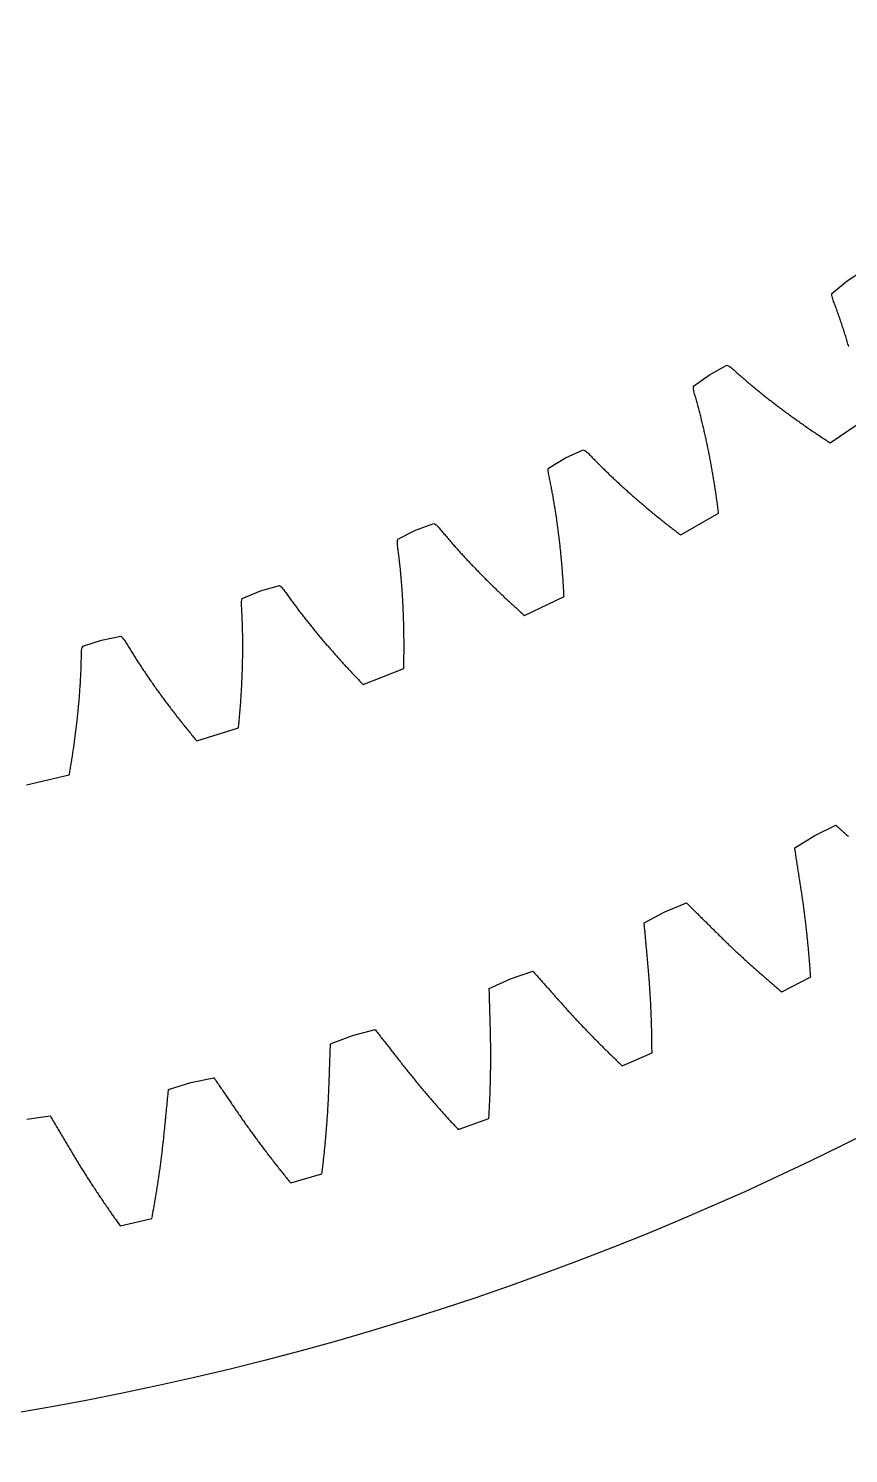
# Model space of a CAD drawing. Header units: metres. Extents: x -108 to 108, y -108 to 108.
# Drawn here: x 18.4 to 48.4, y -108.5 to -56.3 of the extents above; entities that cross this region are included whole.
import ezdxf

# ---------------------------------------------------------------- set-up
doc = ezdxf.new("R2010")
doc.units = ezdxf.units.M

msp = doc.modelspace()

# ---------------------------------------------------------------- linework, layer by layer
for points in [[(48.457, -67.977), (48.444, -67.931), (48.43, -67.885), (48.416, -67.84), (48.402, -67.794), (48.389, -67.749), (48.375, -67.704), (48.361, -67.658), (48.347, -67.613), (48.333, -67.568), (48.318, -67.523), (48.304, -67.478), (48.29, -67.433), (48.275, -67.388), (48.261, -67.343), (48.246, -67.298), (48.232, -67.253), (48.217, -67.208), (48.202, -67.163), (48.187, -67.119), (48.172, -67.074), (48.157, -67.029), (48.142, -66.985), (48.127, -66.94), (48.111, -66.896), (48.096, -66.851), (48.081, -66.807), (48.065, -66.763), (48.049, -66.719), (48.034, -66.675), (48.018, -66.63), (48.002, -66.586), (47.986, -66.542), (47.97, -66.498), (47.954, -66.455), (47.938, -66.411), (47.922, -66.367), (47.905, -66.323), (47.889, -66.28), (47.874, -66.235), (47.86, -66.189), (47.849, -66.142), (47.842, -66.091), (47.841, -66.036), (48.396, -65.575), (48.396, -65.575), (49.001, -65.18)], [(18.355, -84.018), (19.917, -83.662), (19.925, -83.614), (19.934, -83.565), (19.942, -83.517), (19.95, -83.469), (19.958, -83.421), (19.966, -83.372), (19.975, -83.324), (19.982, -83.276), (19.99, -83.228), (19.998, -83.18), (20.006, -83.132), (20.014, -83.084), (20.021, -83.035), (20.029, -82.987), (20.036, -82.939), (20.043, -82.891), (20.051, -82.843), (20.058, -82.795), (20.065, -82.747), (20.072, -82.699), (20.079, -82.651), (20.086, -82.603), (20.093, -82.555), (20.099, -82.507), (20.106, -82.459), (20.113, -82.411), (20.119, -82.363), (20.126, -82.315), (20.132, -82.268), (20.138, -82.22), (20.144, -82.172), (20.15, -82.124), (20.157, -82.076), (20.162, -82.028), (20.168, -81.981), (20.174, -81.933), (20.18, -81.885), (20.185, -81.837), (20.191, -81.79), (20.196, -81.742), (20.202, -81.694), (20.207, -81.647), (20.212, -81.599), (20.218, -81.551), (20.223, -81.504), (20.228, -81.456), (20.232, -81.408), (20.237, -81.361), (20.242, -81.313), (20.247, -81.266), (20.251, -81.218), (20.256, -81.171), (20.26, -81.123), (20.264, -81.076), (20.269, -81.028), (20.273, -80.981), (20.277, -80.934), (20.281, -80.886), (20.285, -80.839), (20.289, -80.792), (20.292, -80.744), (20.296, -80.697), (20.299, -80.65), (20.303, -80.602), (20.306, -80.555), (20.309, -80.508), (20.313, -80.461), (20.316, -80.413), (20.319, -80.366), (20.322, -80.319), (20.324, -80.272), (20.327, -80.225), (20.33, -80.178), (20.332, -80.131), (20.335, -80.084), (20.337, -80.037), (20.34, -79.99), (20.342, -79.943), (20.344, -79.896), (20.346, -79.849), (20.348, -79.802), (20.35, -79.755), (20.351, -79.708), (20.353, -79.661), (20.354, -79.614), (20.356, -79.567), (20.357, -79.521), (20.358, -79.474), (20.36, -79.427), (20.361, -79.38), (20.361, -79.334), (20.362, -79.287), (20.363, -79.24), (20.364, -79.194), (20.366, -79.147), (20.37, -79.099), (20.378, -79.051), (20.389, -79.001), (20.408, -78.95), (21.094, -78.723), (21.094, -78.723), (21.801, -78.577), (21.843, -78.612), (21.878, -78.649), (21.908, -78.687), (21.936, -78.726), (21.961, -78.766), (21.985, -78.806), (22.009, -78.846), (22.033, -78.886), (22.057, -78.926), (22.082, -78.966), (22.106, -79.006), (22.13, -79.045), (22.155, -79.085), (22.18, -79.125), (22.204, -79.165), (22.229, -79.205), (22.254, -79.244), (22.279, -79.284), (22.304, -79.324), (22.33, -79.364), (22.355, -79.403), (22.38, -79.443), (22.406, -79.482), (22.431, -79.522), (22.457, -79.561), (22.483, -79.601), (22.508, -79.64), (22.534, -79.68), (22.56, -79.719), (22.587, -79.759), (22.613, -79.798), (22.639, -79.837), (22.665, -79.877), (22.692, -79.916), (22.718, -79.955), (22.745, -79.994), (22.772, -80.033), (22.799, -80.073), (22.825, -80.112), (22.852, -80.151), (22.879, -80.19), (22.907, -80.229), (22.934, -80.268), (22.961, -80.307), (22.988, -80.346), (23.016, -80.385), (23.043, -80.424), (23.071, -80.463), (23.099, -80.502), (23.127, -80.54), (23.154, -80.579), (23.182, -80.618), (23.21, -80.657), (23.239, -80.696), (23.267, -80.734), (23.295, -80.773), (23.323, -80.812), (23.352, -80.85), (23.38, -80.889), (23.409, -80.927), (23.438, -80.966), (23.466, -81.004), (23.495, -81.043), (23.524, -81.081), (23.553, -81.12), (23.582, -81.158), (23.611, -81.197), (23.64, -81.235), (23.67, -81.273), (23.699, -81.312), (23.728, -81.35), (23.758, -81.388), (23.788, -81.427), (23.817, -81.465), (23.847, -81.503), (23.877, -81.541), (23.907, -81.579), (23.937, -81.617), (23.967, -81.655), (23.997, -81.694), (24.027, -81.732), (24.057, -81.77), (24.087, -81.808), (24.118, -81.845), (24.148, -81.883), (24.179, -81.921), (24.21, -81.959), (24.24, -81.997), (24.271, -82.035), (24.302, -82.073), (24.333, -82.11), (24.364, -82.148), (24.395, -82.186), (24.426, -82.224), (24.457, -82.261), (24.488, -82.299), (24.52, -82.337), (24.551, -82.374), (24.583, -82.412), (26.113, -81.94), (26.118, -81.891), (26.123, -81.842), (26.127, -81.793), (26.132, -81.745), (26.137, -81.696), (26.141, -81.647), (26.146, -81.599), (26.15, -81.55), (26.154, -81.501), (26.158, -81.453), (26.162, -81.404), (26.166, -81.356), (26.17, -81.307), (26.174, -81.259), (26.178, -81.21), (26.182, -81.162), (26.185, -81.113), (26.189, -81.065), (26.193, -81.016), (26.196, -80.968), (26.199, -80.919), (26.203, -80.871), (26.206, -80.823), (26.209, -80.774), (26.212, -80.726), (26.215, -80.678), (26.218, -80.63), (26.221, -80.581), (26.224, -80.533), (26.226, -80.485), (26.229, -80.437), (26.231, -80.389), (26.234, -80.34), (26.236, -80.292), (26.238, -80.244), (26.241, -80.196), (26.243, -80.148), (26.245, -80.1), (26.247, -80.052), (26.249, -80.004), (26.25, -79.956), (26.252, -79.908), (26.254, -79.86), (26.255, -79.812), (26.257, -79.765), (26.258, -79.717), (26.26, -79.669), (26.261, -79.621), (26.262, -79.573), (26.263, -79.526), (26.264, -79.478), (26.265, -79.43), (26.266, -79.382), (26.267, -79.335), (26.267, -79.287), (26.268, -79.24), (26.268, -79.192), (26.269, -79.144), (26.269, -79.097), (26.269, -79.049), (26.269, -79.002), (26.27, -78.955), (26.27, -78.907), (26.269, -78.86), (26.269, -78.812), (26.269, -78.765), (26.269, -78.718), (26.268, -78.67), (26.268, -78.623), (26.267, -78.576), (26.266, -78.529), (26.266, -78.481), (26.265, -78.434), (26.264, -78.387), (26.263, -78.34), (26.262, -78.293), (26.26, -78.246), (26.259, -78.199), (26.258, -78.152), (26.256, -78.105), (26.254, -78.058), (26.253, -78.011), (26.251, -77.964), (26.249, -77.917), (26.247, -77.871), (26.245, -77.824), (26.243, -77.777), (26.241, -77.73), (26.238, -77.684), (26.236, -77.637), (26.233, -77.59), (26.231, -77.544), (26.228, -77.497), (26.225, -77.45), (26.224, -77.403), (26.225, -77.356), (26.228, -77.307), (26.236, -77.257), (26.251, -77.204), (26.918, -76.926), (26.918, -76.926), (27.612, -76.728), (27.657, -76.759), (27.694, -76.794), (27.727, -76.83), (27.758, -76.867), (27.786, -76.904), (27.813, -76.942), (27.84, -76.981), (27.867, -77.019), (27.894, -77.057), (27.921, -77.095), (27.948, -77.133), (27.976, -77.171), (28.003, -77.209), (28.031, -77.246), (28.058, -77.284), (28.086, -77.322), (28.114, -77.36), (28.142, -77.398), (28.17, -77.435), (28.198, -77.473), (28.226, -77.511), (28.254, -77.548), (28.283, -77.586), (28.311, -77.623), (28.34, -77.661), (28.368, -77.698), (28.397, -77.736), (28.426, -77.773), (28.455, -77.81), (28.484, -77.848), (28.513, -77.885), (28.542, -77.922), (28.571, -77.959), (28.6, -77.997), (28.63, -78.034), (28.659, -78.071), (28.689, -78.108), (28.719, -78.145), (28.748, -78.182), (28.778, -78.219), (28.808, -78.256), (28.838, -78.293), (28.868, -78.33), (28.898, -78.367), (28.928, -78.403), (28.959, -78.44), (28.989, -78.477), (29.02, -78.514), (29.05, -78.55), (29.081, -78.587), (29.111, -78.624), (29.142, -78.66), (29.173, -78.697), (29.204, -78.733), (29.235, -78.77), (29.266, -78.806), (29.297, -78.843), (29.328, -78.879), (29.36, -78.915), (29.391, -78.952), (29.423, -78.988), (29.454, -79.024), (29.486, -79.061), (29.517, -79.097), (29.549, -79.133), (29.581, -79.169), (29.613, -79.205), (29.645, -79.241), (29.677, -79.277), (29.709, -79.313), (29.741, -79.349), (29.774, -79.385), (29.806, -79.421), (29.838, -79.457), (29.871, -79.493), (29.904, -79.529), (29.936, -79.565), (29.969, -79.6), (30.002, -79.636), (30.035, -79.672), (30.068, -79.707), (30.101, -79.743), (30.134, -79.779), (30.167, -79.814), (30.2, -79.85), (30.233, -79.885), (30.267, -79.921), (30.3, -79.956), (30.334, -79.992), (30.367, -80.027), (30.401, -80.062), (30.435, -80.098), (30.468, -80.133), (30.502, -80.168), (30.536, -80.204), (30.57, -80.239), (30.604, -80.274), (30.638, -80.309), (30.672, -80.344), (32.163, -79.759), (32.165, -79.71), (32.166, -79.661), (32.167, -79.612), (32.168, -79.563), (32.169, -79.514), (32.17, -79.465), (32.17, -79.417), (32.171, -79.368), (32.172, -79.319), (32.172, -79.27), (32.173, -79.221), (32.173, -79.173), (32.173, -79.124), (32.174, -79.075), (32.174, -79.027), (32.174, -78.978), (32.174, -78.929), (32.174, -78.881), (32.174, -78.832), (32.173, -78.784), (32.173, -78.735), (32.173, -78.687), (32.172, -78.638), (32.172, -78.59), (32.171, -78.541), (32.171, -78.493), (32.17, -78.445), (32.169, -78.396), (32.168, -78.348), (32.167, -78.3), (32.166, -78.252), (32.165, -78.203), (32.164, -78.155), (32.163, -78.107), (32.162, -78.059), (32.16, -78.011), (32.159, -77.963), (32.157, -77.915), (32.156, -77.867), (32.154, -77.819), (32.152, -77.771), (32.15, -77.723), (32.148, -77.675), (32.146, -77.627), (32.144, -77.579), (32.142, -77.531), (32.14, -77.484), (32.137, -77.436), (32.135, -77.388), (32.133, -77.341), (32.13, -77.293), (32.127, -77.245), (32.125, -77.198), (32.122, -77.15), (32.119, -77.103), (32.116, -77.055), (32.113, -77.008), (32.11, -76.96), (32.107, -76.913), (32.103, -76.865), (32.1, -76.818), (32.096, -76.771), (32.093, -76.723), (32.089, -76.676), (32.085, -76.629), (32.082, -76.582), (32.078, -76.534), (32.074, -76.487), (32.07, -76.44), (32.066, -76.393), (32.061, -76.346), (32.057, -76.299), (32.053, -76.252), (32.048, -76.205), (32.044, -76.158), (32.039, -76.112), (32.034, -76.065), (32.029, -76.018), (32.024, -75.971), (32.019, -75.924), (32.014, -75.878), (32.009, -75.831), (32.004, -75.784), (31.998, -75.738), (31.993, -75.691), (31.987, -75.645), (31.982, -75.598), (31.976, -75.552), (31.97, -75.506), (31.964, -75.459), (31.958, -75.413), (31.952, -75.367), (31.946, -75.32), (31.94, -75.274), (31.935, -75.227), (31.932, -75.18), (31.932, -75.131), (31.936, -75.08), (31.947, -75.026), (32.591, -74.7), (32.591, -74.7), (33.269, -74.45), (33.316, -74.478), (33.356, -74.51), (33.391, -74.543), (33.424, -74.577), (33.455, -74.613), (33.485, -74.649), (33.515, -74.685), (33.545, -74.721), (33.574, -74.757), (33.604, -74.793), (33.634, -74.828), (33.664, -74.864), (33.695, -74.9), (33.725, -74.936), (33.755, -74.971), (33.786, -75.007), (33.816, -75.043), (33.847, -75.078), (33.878, -75.114), (33.909, -75.149), (33.94, -75.184), (33.971, -75.22), (34.002, -75.255), (34.033, -75.29), (34.064, -75.326), (34.095, -75.361), (34.127, -75.396), (34.158, -75.431), (34.19, -75.466), (34.222, -75.501), (34.253, -75.536), (34.285, -75.571), (34.317, -75.606), (34.349, -75.641), (34.381, -75.676), (34.413, -75.711), (34.446, -75.746), (34.478, -75.78), (34.51, -75.815), (34.543, -75.85), (34.576, -75.884), (34.608, -75.919), (34.641, -75.953), (34.674, -75.988), (34.707, -76.022), (34.74, -76.057), (34.773, -76.091), (34.806, -76.125), (34.839, -76.16), (34.872, -76.194), (34.906, -76.228), (34.939, -76.262), (34.972, -76.297), (35.006, -76.331), (35.04, -76.365), (35.073, -76.399), (35.107, -76.433), (35.141, -76.467), (35.175, -76.501), (35.209, -76.535), (35.243, -76.568), (35.277, -76.602), (35.311, -76.636), (35.346, -76.67), (35.38, -76.703), (35.415, -76.737), (35.449, -76.771), (35.484, -76.804), (35.518, -76.838), (35.553, -76.871), (35.588, -76.905), (35.623, -76.938), (35.658, -76.972), (35.693, -77.005), (35.728, -77.038), (35.763, -77.072), (35.798, -77.105), (35.834, -77.138), (35.869, -77.171), (35.904, -77.205), (35.94, -77.238), (35.976, -77.271), (36.011, -77.304), (36.047, -77.337), (36.083, -77.37), (36.119, -77.403), (36.154, -77.436), (36.19, -77.468), (36.227, -77.501), (36.263, -77.534), (36.299, -77.567), (36.335, -77.599), (36.371, -77.632), (36.408, -77.665), (36.444, -77.697), (36.481, -77.73), (36.517, -77.762), (36.554, -77.795), (36.591, -77.827), (38.034, -77.132), (38.031, -77.084), (38.029, -77.035), (38.026, -76.986), (38.024, -76.937), (38.021, -76.888), (38.018, -76.839), (38.015, -76.79), (38.012, -76.742), (38.009, -76.693), (38.006, -76.644), (38.003, -76.596), (38, -76.547), (37.996, -76.498), (37.993, -76.45), (37.989, -76.401), (37.986, -76.353), (37.982, -76.304), (37.979, -76.256), (37.975, -76.207), (37.971, -76.159), (37.967, -76.111), (37.963, -76.062), (37.959, -76.014), (37.955, -75.966), (37.951, -75.918), (37.947, -75.87), (37.942, -75.821), (37.938, -75.773), (37.933, -75.725), (37.929, -75.677), (37.924, -75.629), (37.92, -75.581), (37.915, -75.533), (37.91, -75.485), (37.905, -75.437), (37.9, -75.389), (37.895, -75.342), (37.89, -75.294), (37.885, -75.246), (37.879, -75.198), (37.874, -75.151), (37.869, -75.103), (37.863, -75.055), (37.858, -75.008), (37.852, -74.96), (37.846, -74.913), (37.84, -74.865), (37.834, -74.818), (37.828, -74.77), (37.822, -74.723), (37.816, -74.676), (37.81, -74.628), (37.804, -74.581), (37.797, -74.534), (37.791, -74.487), (37.784, -74.44), (37.778, -74.392), (37.771, -74.345), (37.764, -74.298), (37.758, -74.251), (37.751, -74.204), (37.744, -74.157), (37.737, -74.11), (37.729, -74.064), (37.722, -74.017), (37.715, -73.97), (37.708, -73.923), (37.7, -73.877), (37.692, -73.83), (37.685, -73.783), (37.677, -73.737), (37.669, -73.69), (37.661, -73.644), (37.653, -73.597), (37.645, -73.551), (37.637, -73.504), (37.629, -73.458), (37.621, -73.412), (37.612, -73.366), (37.604, -73.319), (37.595, -73.273), (37.586, -73.227), (37.578, -73.181), (37.569, -73.135), (37.56, -73.089), (37.551, -73.043), (37.542, -72.997), (37.533, -72.951), (37.523, -72.905), (37.514, -72.86), (37.504, -72.814), (37.495, -72.768), (37.485, -72.722), (37.476, -72.677), (37.467, -72.63), (37.461, -72.583), (37.457, -72.534), (37.457, -72.484), (37.465, -72.429), (38.082, -72.055), (38.082, -72.055), (38.739, -71.756), (38.789, -71.78), (38.83, -71.809), (38.868, -71.839), (38.904, -71.871), (38.938, -71.904), (38.97, -71.938), (39.002, -71.971), (39.035, -72.005), (39.067, -72.039), (39.1, -72.072), (39.132, -72.106), (39.165, -72.139), (39.198, -72.173), (39.231, -72.206), (39.264, -72.239), (39.297, -72.272), (39.33, -72.306), (39.363, -72.339), (39.396, -72.372), (39.43, -72.405), (39.463, -72.438), (39.497, -72.471), (39.53, -72.504), (39.564, -72.537), (39.598, -72.569), (39.632, -72.602), (39.666, -72.635), (39.7, -72.668), (39.734, -72.7), (39.768, -72.733), (39.802, -72.765), (39.837, -72.798), (39.871, -72.83), (39.906, -72.863), (39.94, -72.895), (39.975, -72.927), (40.01, -72.96), (40.045, -72.992), (40.08, -73.024), (40.115, -73.056), (40.15, -73.088), (40.185, -73.12), (40.22, -73.152), (40.255, -73.184), (40.291, -73.216), (40.326, -73.248), (40.362, -73.28), (40.397, -73.312), (40.433, -73.343), (40.469, -73.375), (40.504, -73.407), (40.54, -73.438), (40.576, -73.47), (40.612, -73.501), (40.648, -73.533), (40.685, -73.564), (40.721, -73.596), (40.757, -73.627), (40.794, -73.658), (40.83, -73.689), (40.867, -73.721), (40.903, -73.752), (40.94, -73.783), (40.977, -73.814), (41.013, -73.845), (41.05, -73.876), (41.087, -73.907), (41.124, -73.938), (41.161, -73.969), (41.198, -74), (41.236, -74.03), (41.273, -74.061), (41.31, -74.092), (41.348, -74.122), (41.385, -74.153), (41.423, -74.184), (41.46, -74.214), (41.498, -74.245), (41.536, -74.275), (41.574, -74.306), (41.611, -74.336), (41.649, -74.366), (41.687, -74.396), (41.726, -74.427), (41.764, -74.457), (41.802, -74.487), (41.84, -74.517), (41.879, -74.547), (41.917, -74.577), (41.955, -74.607), (41.994, -74.637), (42.033, -74.667), (42.071, -74.697), (42.11, -74.727), (42.149, -74.757), (42.188, -74.786), (42.227, -74.816), (42.266, -74.846), (42.305, -74.875), (43.692, -74.075), (43.686, -74.026), (43.679, -73.977), (43.673, -73.929), (43.667, -73.88), (43.66, -73.832), (43.654, -73.783), (43.647, -73.735), (43.641, -73.686), (43.634, -73.638), (43.627, -73.59), (43.621, -73.541), (43.614, -73.493), (43.607, -73.445), (43.6, -73.397), (43.593, -73.349), (43.586, -73.301), (43.578, -73.253), (43.571, -73.205), (43.564, -73.157), (43.556, -73.109), (43.549, -73.061), (43.541, -73.013), (43.534, -72.965), (43.526, -72.917), (43.518, -72.869), (43.51, -72.822), (43.502, -72.774), (43.494, -72.726), (43.486, -72.679), (43.478, -72.631), (43.47, -72.584), (43.462, -72.536), (43.453, -72.489), (43.445, -72.441), (43.437, -72.394), (43.428, -72.346), (43.419, -72.299), (43.411, -72.252), (43.402, -72.205), (43.393, -72.157), (43.384, -72.11), (43.375, -72.063), (43.366, -72.016), (43.357, -71.969), (43.348, -71.922), (43.339, -71.875), (43.329, -71.828), (43.32, -71.781), (43.31, -71.734), (43.301, -71.688), (43.291, -71.641), (43.281, -71.594), (43.272, -71.547), (43.262, -71.501), (43.252, -71.454), (43.242, -71.408), (43.232, -71.361), (43.221, -71.315), (43.211, -71.268), (43.201, -71.222), (43.19, -71.176), (43.18, -71.129), (43.169, -71.083), (43.159, -71.037), (43.148, -70.991), (43.137, -70.945), (43.126, -70.899), (43.115, -70.853), (43.104, -70.807), (43.093, -70.761), (43.082, -70.715), (43.071, -70.669), (43.059, -70.623), (43.048, -70.578), (43.037, -70.532), (43.025, -70.486), (43.013, -70.441), (43.001, -70.395), (42.99, -70.35), (42.978, -70.304), (42.966, -70.259), (42.954, -70.213), (42.941, -70.168), (42.929, -70.123), (42.917, -70.078), (42.904, -70.032), (42.892, -69.987), (42.879, -69.942), (42.867, -69.897), (42.854, -69.852), (42.841, -69.807), (42.828, -69.763), (42.815, -69.718), (42.802, -69.673), (42.79, -69.627), (42.78, -69.581), (42.773, -69.532), (42.769, -69.482), (42.773, -69.427), (43.361, -69.008), (43.361, -69.008), (43.993, -68.66), (44.044, -68.681), (44.088, -68.706), (44.128, -68.734), (44.166, -68.763), (44.202, -68.793), (44.237, -68.824), (44.272, -68.856), (44.306, -68.887), (44.341, -68.918), (44.376, -68.949), (44.411, -68.98), (44.446, -69.011), (44.482, -69.041), (44.517, -69.072), (44.552, -69.103), (44.588, -69.134), (44.623, -69.164), (44.659, -69.195), (44.695, -69.225), (44.73, -69.256), (44.766, -69.286), (44.802, -69.317), (44.838, -69.347), (44.874, -69.377), (44.91, -69.407), (44.947, -69.438), (44.983, -69.468), (45.019, -69.498), (45.056, -69.528), (45.092, -69.558), (45.129, -69.587), (45.166, -69.617), (45.202, -69.647), (45.239, -69.677), (45.276, -69.707), (45.313, -69.736), (45.35, -69.766), (45.387, -69.795), (45.425, -69.825), (45.462, -69.854), (45.499, -69.883), (45.537, -69.913), (45.574, -69.942), (45.612, -69.971), (45.65, -70), (45.687, -70.03), (45.725, -70.059), (45.763, -70.088), (45.801, -70.117), (45.839, -70.146), (45.877, -70.174), (45.915, -70.203), (45.953, -70.232), (45.992, -70.261), (46.03, -70.289), (46.068, -70.318), (46.107, -70.347), (46.145, -70.375), (46.184, -70.404), (46.223, -70.432), (46.261, -70.461), (46.3, -70.489), (46.339, -70.517), (46.378, -70.545), (46.417, -70.574), (46.456, -70.602), (46.495, -70.63), (46.535, -70.658), (46.574, -70.686), (46.613, -70.714), (46.653, -70.742), (46.692, -70.77), (46.732, -70.798), (46.771, -70.825), (46.811, -70.853), (46.851, -70.881), (46.89, -70.908), (46.93, -70.936), (46.97, -70.963), (47.01, -70.991), (47.05, -71.018), (47.09, -71.046), (47.131, -71.073), (47.171, -71.1), (47.211, -71.128), (47.251, -71.155), (47.292, -71.182), (47.332, -71.209), (47.373, -71.236), (47.413, -71.263), (47.454, -71.29), (47.495, -71.317), (47.536, -71.344), (47.577, -71.371), (47.617, -71.398), (47.658, -71.425), (47.699, -71.451), (47.741, -71.478), (47.782, -71.505), (49.105, -70.602)], [(18.363, -96.264), (19.214, -96.144), (19.238, -96.185), (19.263, -96.226), (19.287, -96.267), (19.312, -96.308), (19.336, -96.349), (19.36, -96.39), (19.385, -96.431), (19.409, -96.472), (19.434, -96.513), (19.458, -96.554), (19.483, -96.595), (19.507, -96.636), (19.531, -96.677), (19.556, -96.718), (19.58, -96.759), (19.605, -96.8), (19.629, -96.841), (19.654, -96.882), (19.678, -96.923), (19.702, -96.964), (19.727, -97.005), (19.751, -97.045), (19.776, -97.086), (19.8, -97.127), (19.824, -97.168), (19.849, -97.209), (19.873, -97.25), (19.898, -97.291), (19.922, -97.332), (19.946, -97.373), (19.971, -97.414), (19.995, -97.455), (20.02, -97.496), (20.044, -97.537), (20.069, -97.578), (20.093, -97.618), (20.118, -97.659), (20.143, -97.7), (20.168, -97.741), (20.192, -97.782), (20.217, -97.823), (20.242, -97.863), (20.268, -97.904), (20.293, -97.945), (20.318, -97.986), (20.343, -98.026), (20.369, -98.067), (20.394, -98.108), (20.42, -98.148), (20.445, -98.189), (20.471, -98.23), (20.496, -98.27), (20.522, -98.311), (20.548, -98.351), (20.574, -98.392), (20.6, -98.433), (20.626, -98.473), (20.652, -98.514), (20.678, -98.554), (20.705, -98.595), (20.731, -98.635), (20.757, -98.675), (20.784, -98.716), (20.81, -98.756), (20.837, -98.797), (20.863, -98.837), (20.89, -98.877), (20.917, -98.918), (20.944, -98.958), (20.971, -98.998), (20.997, -99.039), (21.024, -99.079), (21.052, -99.119), (21.079, -99.159), (21.106, -99.2), (21.133, -99.24), (21.161, -99.28), (21.188, -99.32), (21.215, -99.36), (21.243, -99.4), (21.27, -99.441), (21.298, -99.481), (21.326, -99.521), (21.354, -99.561), (21.381, -99.601), (21.409, -99.641), (21.437, -99.681), (21.465, -99.721), (21.493, -99.761), (21.521, -99.801), (21.55, -99.841), (21.578, -99.881), (21.606, -99.921), (21.635, -99.961), (21.663, -100), (21.692, -100.04), (21.72, -100.08), (21.749, -100.12), (21.777, -100.16), (22.941, -99.9), (22.95, -99.851), (22.959, -99.803), (22.968, -99.755), (22.977, -99.707), (22.986, -99.659), (22.994, -99.61), (23.003, -99.562), (23.011, -99.514), (23.02, -99.466), (23.028, -99.418), (23.037, -99.37), (23.045, -99.322), (23.053, -99.273), (23.062, -99.225), (23.07, -99.177), (23.078, -99.129), (23.086, -99.081), (23.094, -99.033), (23.102, -98.985), (23.109, -98.937), (23.117, -98.889), (23.125, -98.841), (23.132, -98.793), (23.14, -98.745), (23.147, -98.697), (23.155, -98.649), (23.162, -98.601), (23.169, -98.553), (23.177, -98.505), (23.184, -98.457), (23.191, -98.409), (23.198, -98.361), (23.205, -98.314), (23.212, -98.266), (23.219, -98.218), (23.226, -98.17), (23.232, -98.122), (23.239, -98.074), (23.245, -98.027), (23.252, -97.979), (23.258, -97.931), (23.265, -97.883), (23.271, -97.835), (23.277, -97.788), (23.283, -97.74), (23.29, -97.692), (23.296, -97.645), (23.302, -97.597), (23.308, -97.549), (23.313, -97.502), (23.319, -97.454), (23.325, -97.406), (23.33, -97.359), (23.336, -97.311), (23.342, -97.263), (23.347, -97.216), (23.352, -97.168), (23.358, -97.121), (23.363, -97.073), (23.368, -97.026), (23.373, -96.978), (23.378, -96.931), (23.383, -96.883), (23.388, -96.836), (23.393, -96.788), (23.397, -96.741), (23.402, -96.693), (23.407, -96.646), (23.411, -96.599), (23.416, -96.551), (23.421, -96.504), (23.425, -96.456), (23.43, -96.409), (23.435, -96.361), (23.439, -96.314), (23.444, -96.266), (23.449, -96.219), (23.453, -96.172), (23.458, -96.124), (23.462, -96.077), (23.467, -96.029), (23.472, -95.982), (23.476, -95.934), (23.481, -95.887), (23.486, -95.839), (23.49, -95.792), (23.495, -95.744), (23.5, -95.697), (23.504, -95.649), (23.509, -95.602), (23.514, -95.554), (23.518, -95.507), (23.523, -95.459), (23.528, -95.412), (23.532, -95.364), (23.537, -95.317), (23.542, -95.269), (23.546, -95.222), (23.551, -95.174), (24.372, -94.921), (24.372, -94.921), (25.213, -94.748), (25.24, -94.787), (25.267, -94.827), (25.294, -94.866), (25.321, -94.905), (25.348, -94.945), (25.375, -94.984), (25.402, -95.023), (25.428, -95.063), (25.455, -95.102), (25.482, -95.142), (25.509, -95.181), (25.536, -95.22), (25.563, -95.26), (25.59, -95.299), (25.617, -95.338), (25.644, -95.378), (25.671, -95.417), (25.698, -95.456), (25.725, -95.496), (25.752, -95.535), (25.779, -95.574), (25.806, -95.614), (25.833, -95.653), (25.86, -95.692), (25.887, -95.732), (25.913, -95.771), (25.94, -95.81), (25.967, -95.85), (25.994, -95.889), (26.021, -95.928), (26.048, -95.968), (26.075, -96.007), (26.102, -96.046), (26.129, -96.086), (26.156, -96.125), (26.183, -96.164), (26.21, -96.203), (26.238, -96.243), (26.265, -96.282), (26.292, -96.321), (26.32, -96.36), (26.347, -96.399), (26.375, -96.438), (26.403, -96.477), (26.43, -96.517), (26.458, -96.556), (26.486, -96.595), (26.514, -96.634), (26.542, -96.673), (26.57, -96.712), (26.598, -96.75), (26.626, -96.789), (26.655, -96.828), (26.683, -96.867), (26.712, -96.906), (26.74, -96.945), (26.769, -96.984), (26.797, -97.022), (26.826, -97.061), (26.855, -97.1), (26.883, -97.139), (26.912, -97.177), (26.941, -97.216), (26.97, -97.255), (26.999, -97.293), (27.028, -97.332), (27.057, -97.371), (27.087, -97.409), (27.116, -97.448), (27.145, -97.486), (27.175, -97.525), (27.204, -97.563), (27.234, -97.602), (27.263, -97.64), (27.293, -97.679), (27.323, -97.717), (27.353, -97.755), (27.382, -97.794), (27.412, -97.832), (27.442, -97.87), (27.472, -97.909), (27.503, -97.947), (27.533, -97.985), (27.563, -98.024), (27.593, -98.062), (27.624, -98.1), (27.654, -98.138), (27.684, -98.176), (27.715, -98.214), (27.746, -98.253), (27.776, -98.291), (27.807, -98.329), (27.838, -98.367), (27.869, -98.405), (27.899, -98.443), (27.93, -98.481), (27.961, -98.519), (27.992, -98.557), (28.024, -98.595), (29.169, -98.262), (29.175, -98.213), (29.18, -98.165), (29.186, -98.116), (29.192, -98.067), (29.198, -98.019), (29.203, -97.97), (29.209, -97.921), (29.215, -97.873), (29.22, -97.824), (29.225, -97.776), (29.231, -97.727), (29.236, -97.679), (29.241, -97.63), (29.246, -97.581), (29.251, -97.533), (29.257, -97.484), (29.261, -97.436), (29.266, -97.388), (29.271, -97.339), (29.276, -97.291), (29.281, -97.242), (29.285, -97.194), (29.29, -97.145), (29.295, -97.097), (29.299, -97.049), (29.303, -97), (29.308, -96.952), (29.312, -96.904), (29.316, -96.856), (29.32, -96.807), (29.324, -96.759), (29.328, -96.711), (29.332, -96.663), (29.336, -96.614), (29.34, -96.566), (29.344, -96.518), (29.348, -96.47), (29.351, -96.422), (29.355, -96.374), (29.358, -96.325), (29.362, -96.277), (29.365, -96.229), (29.368, -96.181), (29.372, -96.133), (29.375, -96.085), (29.378, -96.037), (29.381, -95.989), (29.384, -95.941), (29.387, -95.893), (29.39, -95.845), (29.392, -95.797), (29.395, -95.749), (29.398, -95.702), (29.4, -95.654), (29.403, -95.606), (29.405, -95.558), (29.407, -95.51), (29.41, -95.462), (29.412, -95.415), (29.414, -95.367), (29.416, -95.319), (29.418, -95.271), (29.42, -95.224), (29.422, -95.176), (29.424, -95.128), (29.426, -95.081), (29.427, -95.033), (29.429, -94.986), (29.431, -94.938), (29.432, -94.89), (29.434, -94.843), (29.436, -94.795), (29.437, -94.747), (29.439, -94.7), (29.441, -94.652), (29.442, -94.604), (29.444, -94.557), (29.446, -94.509), (29.447, -94.461), (29.449, -94.414), (29.451, -94.366), (29.452, -94.319), (29.454, -94.271), (29.456, -94.223), (29.457, -94.176), (29.459, -94.128), (29.461, -94.08), (29.462, -94.032), (29.464, -93.985), (29.466, -93.937), (29.467, -93.889), (29.469, -93.842), (29.471, -93.794), (29.472, -93.746), (29.474, -93.699), (29.476, -93.651), (29.477, -93.603), (29.479, -93.556), (29.481, -93.508), (30.284, -93.204), (30.284, -93.204), (31.112, -92.978), (31.142, -93.015), (31.171, -93.053), (31.2, -93.091), (31.23, -93.128), (31.259, -93.166), (31.289, -93.203), (31.318, -93.241), (31.347, -93.279), (31.377, -93.316), (31.406, -93.354), (31.435, -93.391), (31.465, -93.429), (31.494, -93.467), (31.524, -93.504), (31.553, -93.542), (31.582, -93.579), (31.612, -93.617), (31.641, -93.654), (31.67, -93.692), (31.7, -93.73), (31.729, -93.767), (31.758, -93.805), (31.788, -93.842), (31.817, -93.88), (31.847, -93.917), (31.876, -93.955), (31.905, -93.993), (31.935, -94.03), (31.964, -94.068), (31.993, -94.105), (32.023, -94.143), (32.052, -94.18), (32.081, -94.218), (32.111, -94.255), (32.14, -94.293), (32.17, -94.33), (32.199, -94.368), (32.229, -94.405), (32.259, -94.443), (32.289, -94.48), (32.318, -94.517), (32.348, -94.555), (32.378, -94.592), (32.408, -94.629), (32.439, -94.666), (32.469, -94.704), (32.499, -94.741), (32.529, -94.778), (32.56, -94.815), (32.59, -94.852), (32.621, -94.889), (32.651, -94.926), (32.682, -94.964), (32.713, -95.001), (32.744, -95.038), (32.774, -95.074), (32.805, -95.111), (32.836, -95.148), (32.867, -95.185), (32.898, -95.222), (32.93, -95.259), (32.961, -95.296), (32.992, -95.333), (33.024, -95.369), (33.055, -95.406), (33.086, -95.443), (33.118, -95.479), (33.15, -95.516), (33.181, -95.553), (33.213, -95.589), (33.245, -95.626), (33.277, -95.663), (33.308, -95.699), (33.34, -95.736), (33.372, -95.772), (33.405, -95.809), (33.437, -95.845), (33.469, -95.881), (33.501, -95.918), (33.534, -95.954), (33.566, -95.991), (33.598, -96.027), (33.631, -96.063), (33.663, -96.099), (33.696, -96.136), (33.729, -96.172), (33.762, -96.208), (33.794, -96.244), (33.827, -96.28), (33.86, -96.317), (33.893, -96.353), (33.926, -96.389), (33.959, -96.425), (33.992, -96.461), (34.026, -96.497), (34.059, -96.533), (34.092, -96.569), (34.126, -96.605), (34.159, -96.641), (35.281, -96.237), (35.284, -96.188), (35.287, -96.139), (35.289, -96.09), (35.292, -96.041), (35.295, -95.992), (35.297, -95.943), (35.3, -95.894), (35.302, -95.845), (35.305, -95.796), (35.307, -95.748), (35.309, -95.699), (35.312, -95.65), (35.314, -95.601), (35.316, -95.553), (35.318, -95.504), (35.32, -95.455), (35.322, -95.406), (35.324, -95.358), (35.325, -95.309), (35.327, -95.26), (35.329, -95.212), (35.33, -95.163), (35.332, -95.115), (35.333, -95.066), (35.335, -95.018), (35.336, -94.969), (35.338, -94.921), (35.339, -94.872), (35.34, -94.824), (35.341, -94.775), (35.342, -94.727), (35.343, -94.678), (35.344, -94.63), (35.345, -94.582), (35.346, -94.533), (35.346, -94.485), (35.347, -94.437), (35.348, -94.388), (35.348, -94.34), (35.349, -94.292), (35.349, -94.244), (35.349, -94.196), (35.35, -94.147), (35.35, -94.099), (35.35, -94.051), (35.35, -94.003), (35.35, -93.955), (35.35, -93.907), (35.35, -93.859), (35.35, -93.811), (35.349, -93.763), (35.349, -93.715), (35.349, -93.667), (35.348, -93.619), (35.348, -93.571), (35.347, -93.523), (35.347, -93.475), (35.346, -93.427), (35.345, -93.38), (35.344, -93.332), (35.343, -93.284), (35.342, -93.236), (35.341, -93.189), (35.34, -93.141), (35.339, -93.093), (35.338, -93.046), (35.336, -92.998), (35.335, -92.95), (35.334, -92.903), (35.332, -92.855), (35.331, -92.807), (35.33, -92.76), (35.328, -92.712), (35.327, -92.664), (35.326, -92.617), (35.324, -92.569), (35.323, -92.521), (35.322, -92.474), (35.32, -92.426), (35.319, -92.378), (35.318, -92.331), (35.316, -92.283), (35.315, -92.235), (35.314, -92.188), (35.312, -92.14), (35.311, -92.092), (35.31, -92.045), (35.308, -91.997), (35.307, -91.949), (35.306, -91.902), (35.304, -91.854), (35.303, -91.806), (35.302, -91.759), (35.3, -91.711), (35.299, -91.663), (35.298, -91.615), (35.296, -91.568), (35.295, -91.52), (35.294, -91.472), (36.076, -91.118), (36.076, -91.118), (36.889, -90.841), (36.921, -90.876), (36.952, -90.912), (36.984, -90.948), (37.016, -90.983), (37.047, -91.019), (37.079, -91.055), (37.111, -91.09), (37.143, -91.126), (37.174, -91.162), (37.206, -91.198), (37.238, -91.233), (37.269, -91.269), (37.301, -91.305), (37.333, -91.34), (37.364, -91.376), (37.396, -91.412), (37.428, -91.447), (37.459, -91.483), (37.491, -91.519), (37.523, -91.554), (37.554, -91.59), (37.586, -91.626), (37.618, -91.661), (37.649, -91.697), (37.681, -91.732), (37.712, -91.768), (37.744, -91.804), (37.776, -91.839), (37.807, -91.875), (37.839, -91.911), (37.871, -91.946), (37.902, -91.982), (37.934, -92.018), (37.966, -92.053), (37.997, -92.089), (38.029, -92.124), (38.061, -92.16), (38.093, -92.195), (38.125, -92.231), (38.157, -92.266), (38.189, -92.302), (38.222, -92.337), (38.254, -92.372), (38.286, -92.408), (38.319, -92.443), (38.351, -92.478), (38.384, -92.513), (38.416, -92.548), (38.449, -92.584), (38.482, -92.619), (38.515, -92.654), (38.547, -92.689), (38.58, -92.724), (38.613, -92.759), (38.646, -92.794), (38.68, -92.829), (38.713, -92.864), (38.746, -92.899), (38.779, -92.934), (38.813, -92.968), (38.846, -93.003), (38.879, -93.038), (38.913, -93.073), (38.947, -93.108), (38.98, -93.142), (39.014, -93.177), (39.048, -93.212), (39.082, -93.246), (39.116, -93.281), (39.15, -93.315), (39.184, -93.35), (39.218, -93.384), (39.252, -93.419), (39.286, -93.453), (39.32, -93.488), (39.355, -93.522), (39.389, -93.556), (39.423, -93.591), (39.458, -93.625), (39.492, -93.659), (39.527, -93.694), (39.562, -93.728), (39.596, -93.762), (39.631, -93.796), (39.666, -93.83), (39.701, -93.864), (39.736, -93.898), (39.771, -93.932), (39.806, -93.966), (39.841, -94), (39.876, -94.034), (39.912, -94.068), (39.947, -94.102), (39.982, -94.136), (40.018, -94.17), (40.053, -94.204), (40.089, -94.238), (40.124, -94.271), (40.16, -94.305), (41.254, -93.831), (41.254, -93.782), (41.254, -93.733), (41.253, -93.684), (41.253, -93.635), (41.253, -93.586), (41.252, -93.537), (41.251, -93.488), (41.251, -93.44), (41.25, -93.391), (41.249, -93.342), (41.249, -93.293), (41.248, -93.244), (41.247, -93.195), (41.246, -93.146), (41.245, -93.098), (41.244, -93.049), (41.243, -93), (41.242, -92.952), (41.24, -92.903), (41.239, -92.854), (41.238, -92.806), (41.236, -92.757), (41.235, -92.708), (41.233, -92.66), (41.231, -92.611), (41.23, -92.563), (41.228, -92.514), (41.226, -92.466), (41.224, -92.417), (41.222, -92.369), (41.22, -92.321), (41.218, -92.272), (41.216, -92.224), (41.214, -92.176), (41.212, -92.127), (41.209, -92.079), (41.207, -92.031), (41.205, -91.983), (41.202, -91.934), (41.199, -91.886), (41.197, -91.838), (41.194, -91.79), (41.191, -91.742), (41.189, -91.694), (41.186, -91.646), (41.183, -91.598), (41.18, -91.55), (41.177, -91.502), (41.174, -91.454), (41.17, -91.406), (41.167, -91.358), (41.164, -91.31), (41.16, -91.262), (41.157, -91.215), (41.153, -91.167), (41.15, -91.119), (41.146, -91.071), (41.142, -91.024), (41.139, -90.976), (41.135, -90.928), (41.131, -90.881), (41.127, -90.833), (41.123, -90.786), (41.119, -90.738), (41.115, -90.691), (41.11, -90.643), (41.106, -90.596), (41.102, -90.548), (41.097, -90.501), (41.093, -90.453), (41.089, -90.406), (41.084, -90.358), (41.08, -90.311), (41.076, -90.263), (41.071, -90.216), (41.067, -90.168), (41.063, -90.121), (41.059, -90.073), (41.054, -90.026), (41.05, -89.978), (41.046, -89.931), (41.041, -89.883), (41.037, -89.836), (41.033, -89.788), (41.028, -89.741), (41.024, -89.693), (41.02, -89.646), (41.015, -89.598), (41.011, -89.551), (41.007, -89.503), (41.002, -89.456), (40.998, -89.408), (40.994, -89.361), (40.989, -89.313), (40.985, -89.266), (40.981, -89.218), (40.976, -89.171), (40.972, -89.123), (40.968, -89.076), (41.726, -88.673), (41.726, -88.673), (42.52, -88.345), (42.554, -88.379), (42.588, -88.412), (42.622, -88.446), (42.656, -88.48), (42.689, -88.513), (42.723, -88.547), (42.757, -88.581), (42.791, -88.614), (42.825, -88.648), (42.859, -88.681), (42.893, -88.715), (42.926, -88.749), (42.96, -88.782), (42.994, -88.816), (43.028, -88.849), (43.062, -88.883), (43.096, -88.917), (43.13, -88.95), (43.163, -88.984), (43.197, -89.017), (43.231, -89.051), (43.265, -89.085), (43.299, -89.118), (43.333, -89.152), (43.366, -89.185), (43.4, -89.219), (43.434, -89.253), (43.468, -89.286), (43.502, -89.32), (43.535, -89.353), (43.569, -89.387), (43.603, -89.421), (43.637, -89.454), (43.671, -89.488), (43.705, -89.521), (43.739, -89.555), (43.773, -89.588), (43.807, -89.621), (43.841, -89.655), (43.875, -89.688), (43.91, -89.721), (43.944, -89.755), (43.979, -89.788), (44.013, -89.821), (44.048, -89.854), (44.082, -89.888), (44.117, -89.921), (44.152, -89.954), (44.187, -89.987), (44.221, -90.02), (44.256, -90.053), (44.291, -90.086), (44.326, -90.119), (44.362, -90.151), (44.397, -90.184), (44.432, -90.217), (44.467, -90.25), (44.503, -90.283), (44.538, -90.315), (44.574, -90.348), (44.609, -90.381), (44.645, -90.413), (44.68, -90.446), (44.716, -90.478), (44.752, -90.511), (44.788, -90.543), (44.824, -90.576), (44.859, -90.608), (44.896, -90.641), (44.932, -90.673), (44.968, -90.705), (45.004, -90.738), (45.04, -90.77), (45.076, -90.802), (45.113, -90.834), (45.149, -90.866), (45.186, -90.899), (45.222, -90.931), (45.259, -90.963), (45.295, -90.995), (45.332, -91.027), (45.369, -91.059), (45.406, -91.091), (45.442, -91.123), (45.479, -91.154), (45.516, -91.186), (45.553, -91.218), (45.59, -91.25), (45.628, -91.282), (45.665, -91.313), (45.702, -91.345), (45.739, -91.377), (45.777, -91.408), (45.814, -91.44), (45.852, -91.471), (45.889, -91.503), (45.927, -91.534), (45.964, -91.566), (46.002, -91.597), (47.064, -91.056), (47.061, -91.007), (47.058, -90.958), (47.054, -90.909), (47.051, -90.86), (47.047, -90.811), (47.044, -90.763), (47.04, -90.714), (47.037, -90.665), (47.033, -90.616), (47.029, -90.567), (47.025, -90.519), (47.021, -90.47), (47.017, -90.421), (47.013, -90.373), (47.009, -90.324), (47.005, -90.276), (47.001, -90.227), (46.997, -90.179), (46.992, -90.13), (46.988, -90.082), (46.983, -90.033), (46.979, -89.985), (46.974, -89.936), (46.97, -89.888), (46.965, -89.84), (46.96, -89.791), (46.956, -89.743), (46.951, -89.695), (46.946, -89.647), (46.941, -89.598), (46.936, -89.55), (46.931, -89.502), (46.926, -89.454), (46.92, -89.406), (46.915, -89.358), (46.91, -89.31), (46.904, -89.262), (46.899, -89.214), (46.893, -89.166), (46.888, -89.118), (46.882, -89.07), (46.876, -89.022), (46.871, -88.974), (46.865, -88.927), (46.859, -88.879), (46.853, -88.831), (46.847, -88.783), (46.841, -88.736), (46.835, -88.688), (46.829, -88.641), (46.822, -88.593), (46.816, -88.545), (46.81, -88.498), (46.803, -88.45), (46.797, -88.403), (46.79, -88.355), (46.783, -88.308), (46.777, -88.261), (46.77, -88.213), (46.763, -88.166), (46.756, -88.119), (46.749, -88.072), (46.742, -88.024), (46.735, -87.977), (46.728, -87.93), (46.721, -87.883), (46.713, -87.836), (46.706, -87.789), (46.699, -87.742), (46.692, -87.694), (46.684, -87.647), (46.677, -87.6), (46.67, -87.553), (46.662, -87.506), (46.655, -87.459), (46.648, -87.412), (46.641, -87.365), (46.633, -87.318), (46.626, -87.27), (46.619, -87.223), (46.611, -87.176), (46.604, -87.129), (46.597, -87.082), (46.589, -87.035), (46.582, -86.988), (46.575, -86.941), (46.568, -86.893), (46.56, -86.846), (46.553, -86.799), (46.546, -86.752), (46.538, -86.705), (46.531, -86.658), (46.524, -86.61), (46.516, -86.563), (46.509, -86.516), (46.502, -86.469), (46.495, -86.422), (46.487, -86.375), (46.48, -86.327), (47.212, -85.878), (47.212, -85.878), (47.983, -85.501), (48.019, -85.532), (48.055, -85.564), (48.091, -85.595), (48.127, -85.627), (48.163, -85.658), (48.199, -85.69), (48.235, -85.721), (48.271, -85.752), (48.307, -85.784), (48.343, -85.815), (48.378, -85.847), (48.414, -85.878), (48.45, -85.91)]]:
    msp.add_lwpolyline(points)
msp.add_circle((0, 0), 108.5)

doc.saveas('drawing.dxf')
